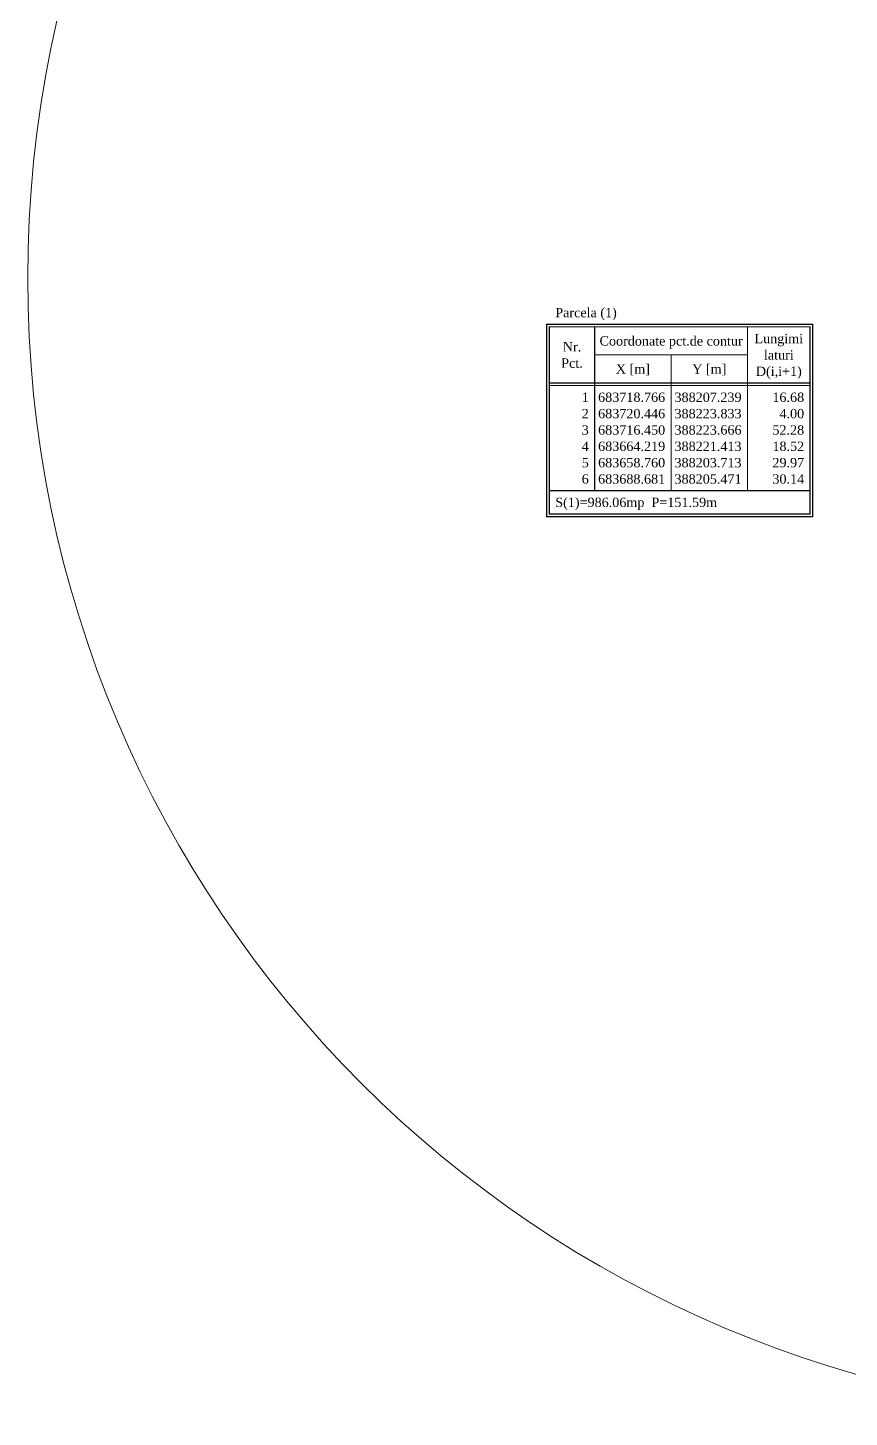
# Model space of a CAD drawing. Header units: inches. Extents: x 387677 to 388844, y 683413 to 683998.
# Drawn here: x 387924.2 to 388135, y 683412.9 to 683769.8 of the extents above; entities that cross this region are included whole.
import ezdxf
from ezdxf.enums import TextEntityAlignment as Align

# ---------------------------------------------------------------- set-up
doc = ezdxf.new("R2010")
doc.units = ezdxf.units.IN
doc.header["$MEASUREMENT"] = 0
doc.styles.add('TIMES_NEW_ROMAN', font='times.ttf')

msp = doc.modelspace()

# ---------------------------------------------------------------- linework, layer by layer
at = {"const_width": 0.307}
for points in [[(388057.38, 683693.67), (388125.66, 683693.67), (388125.66, 683644.25), (388057.38, 683644.25)], [(388058.05, 683693), (388124.99, 683693), (388124.99, 683644.92), (388058.05, 683644.92)]]:
    msp.add_lwpolyline(points, close=True, dxfattribs=at)
for points in [[(388069.69, 683693), (388069.69, 683650.92)], [(388108.92, 683693), (388108.92, 683650.92)], [(388069.69, 683685.8), (388108.92, 683685.8)], [(388089.31, 683685.8), (388089.31, 683650.92)], [(388058.05, 683678.6), (388124.99, 683678.6)], [(388058.05, 683677.92), (388124.99, 683677.92)], [(388058.05, 683650.92), (388124.99, 683650.92)]]:
    msp.add_lwpolyline(points, dxfattribs=at)
at = {"color": 1, "lineweight": 9}
msp.add_circle((388216.81, 683705.51), 292.66, dxfattribs=at)

# ---------------------------------------------------------------- texts
at = {"style": 'TIMES_NEW_ROMAN'}
for s, p in [('Parcela (1)', (388059.57, 683695.47)), ('S(1)=986.06mp  P=151.59m', (388059.57, 683646.72))]:
    msp.add_text(s, height=2.4, dxfattribs=at).set_placement(p)
for s, p in [('Nr.', (388063.87, 683687.9)), ('Coordonate pct.de contur', (388089.31, 683689.4)), ('Lungimi', (388116.96, 683690)), ('Pct.', (388063.87, 683683.7)), ('laturi', (388116.96, 683685.8)), ('X [m]', (388079.5, 683682.2)), ('Y [m]', (388099.11, 683682.2)), ('D(i,i+1)', (388116.96, 683681.6))]:
    msp.add_text(s, height=2.4, dxfattribs=at).set_placement(p, align=Align.MIDDLE_CENTER)
for s, p in [('1', (388068.18, 683673.72)), ('683718.766', (388087.79, 683673.72)), ('388207.239', (388107.4, 683673.72)), ('16.68', (388123.47, 683673.72)), ('2', (388068.18, 683669.52)), ('683720.446', (388087.79, 683669.52)), ('388223.833', (388107.4, 683669.52)), ('4.00', (388123.47, 683669.52)), ('3', (388068.18, 683665.32)), ('683716.450', (388087.79, 683665.32)), ('388223.666', (388107.4, 683665.32)), ('52.28', (388123.47, 683665.32)), ('4', (388068.18, 683661.12)), ('683664.219', (388087.79, 683661.12)), ('388221.413', (388107.4, 683661.12)), ('18.52', (388123.47, 683661.12)), ('5', (388068.18, 683656.92)), ('683658.760', (388087.79, 683656.92)), ('388203.713', (388107.4, 683656.92)), ('29.97', (388123.47, 683656.92)), ('6', (388068.18, 683652.72)), ('683688.681', (388087.79, 683652.72)), ('388205.471', (388107.4, 683652.72)), ('30.14', (388123.47, 683652.72))]:
    msp.add_text(s, height=2.4, dxfattribs=at).set_placement(p, align=Align.RIGHT)

doc.saveas('drawing.dxf')
